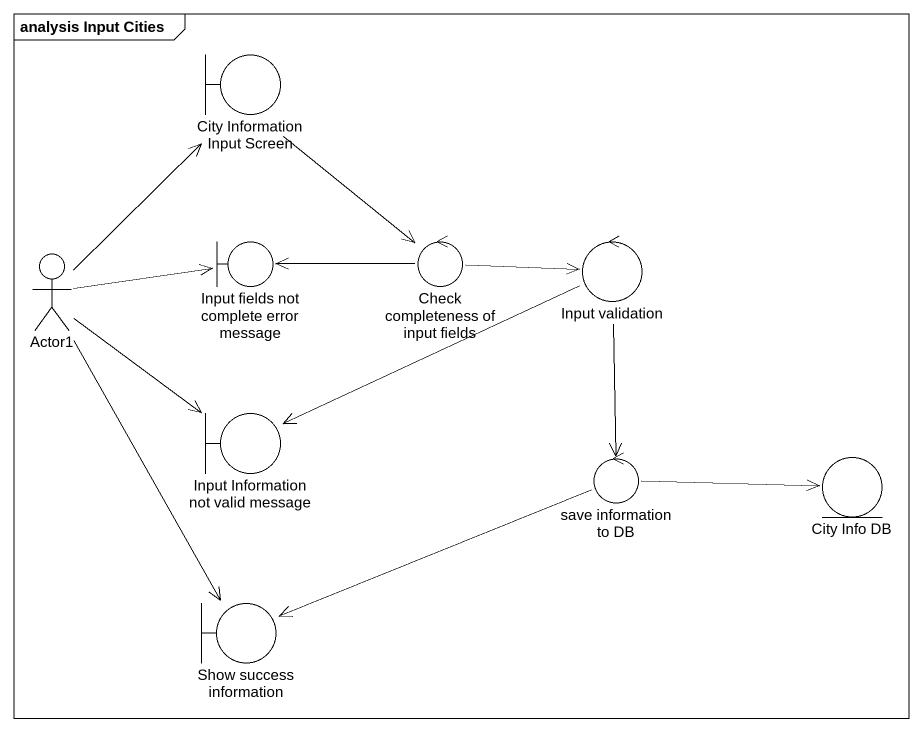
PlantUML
@startuml
mainframe analysis Input Cities
boundary "City Information Input Screen" as City_Information_Input
boundary "Input fields not complete error message" as Input_fields_not_complete
control "Check completeness of input fields" as Check_completeness_of_input
control "Input validation" as Input_validation
actor Actor1
boundary "Input Information not valid message" as Input_Information_not_valid
control "save information to DB" as save_information_to_DB
entity "City Info DB" as City_Info_DB
boundary "Show success information" as Show_success_information
City_Information_Input --> Check_completeness_of_input
Check_completeness_of_input -left-> Input_fields_not_complete
Check_completeness_of_input -right-> Input_validation
Input_validation -left-> Input_Information_not_valid
Input_validation --> save_information_to_DB
Actor1 -up-> City_Information_Input
Actor1 -right-> Input_fields_not_complete
Actor1 --> Input_Information_not_valid
Actor1 --> Show_success_information
save_information_to_DB -right-> City_Info_DB
save_information_to_DB -left-> Show_success_information
@enduml
